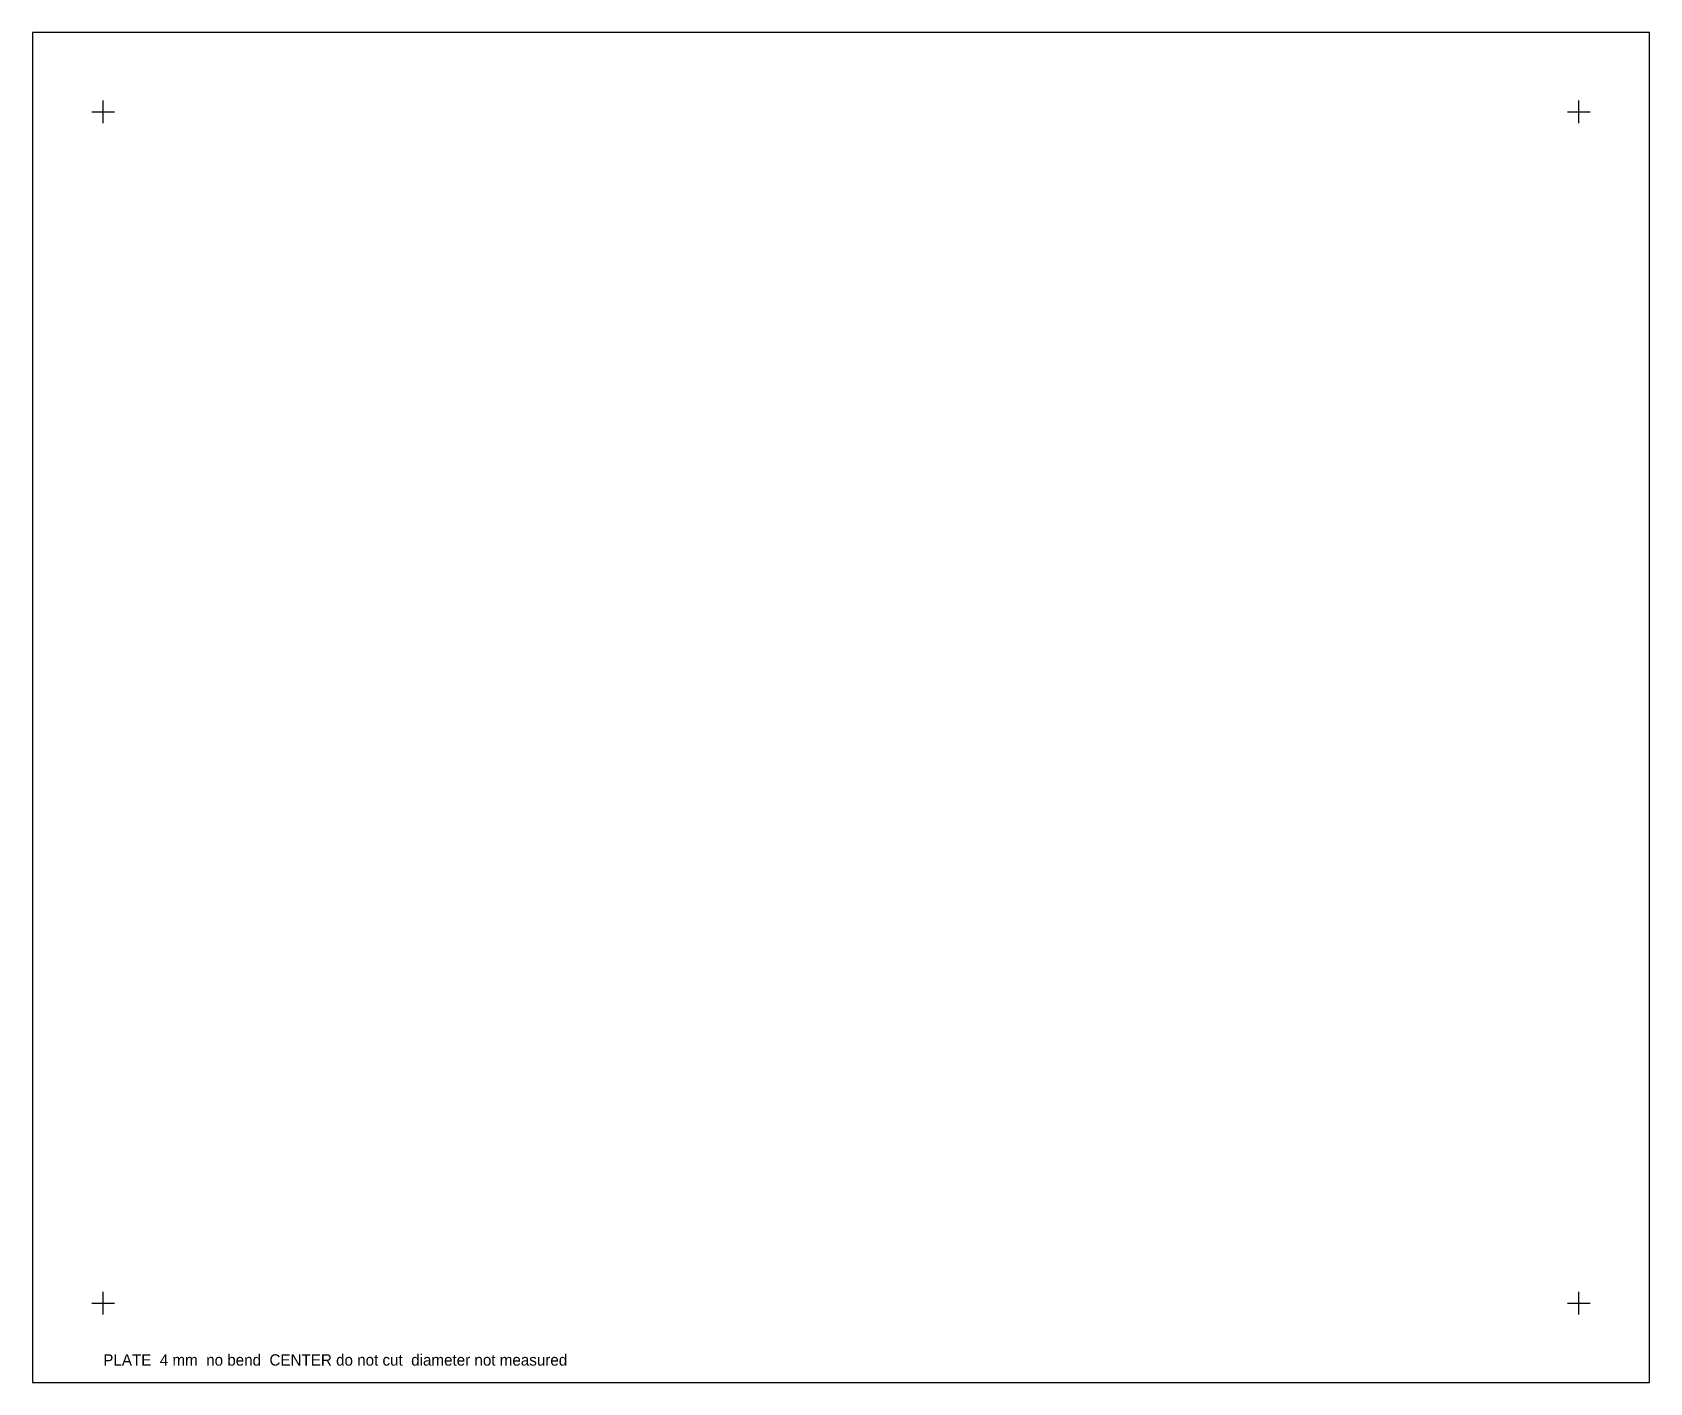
# Model space of a CAD drawing. Header units: millimetres. Extents: x -285 to 285, y -28 to 448.
import ezdxf

# ---------------------------------------------------------------- set-up
doc = ezdxf.new("R2010")
doc.units = ezdxf.units.MM
doc.layers.add('CENTER', color=4, linetype='Continuous')
doc.layers.add('CUT', color=1, linetype='Continuous')

msp = doc.modelspace()

# ---------------------------------------------------------------- linework, layer by layer
at = {"layer": 'CENTER'}
for p, q in [((-260, 416), (-260, 424)), ((260, 416), (260, 424)), ((-264, 420), (-256, 420)), ((256, 420), (264, 420)), ((-264, 0), (-256, 0)), ((-260, -4), (-260, 4)), ((256, 0), (264, 0)), ((260, -4), (260, 4))]:
    msp.add_line(p, q, dxfattribs=at)
at = {"layer": 'CUT'}
for p, q in [((285, 448), (-285, 448)), ((-285, 448), (-285, -28)), ((285, -28), (285, 448)), ((-285, -28), (285, -28))]:
    msp.add_line(p, q, dxfattribs=at)

# ---------------------------------------------------------------- texts
at = {"layer": 'CENTER'}
msp.add_text('PLATE  4 mm  no bend  CENTER do not cut  diameter not measured', height=4, dxfattribs=at).set_placement((-260, -22))

doc.saveas('drawing.dxf')
